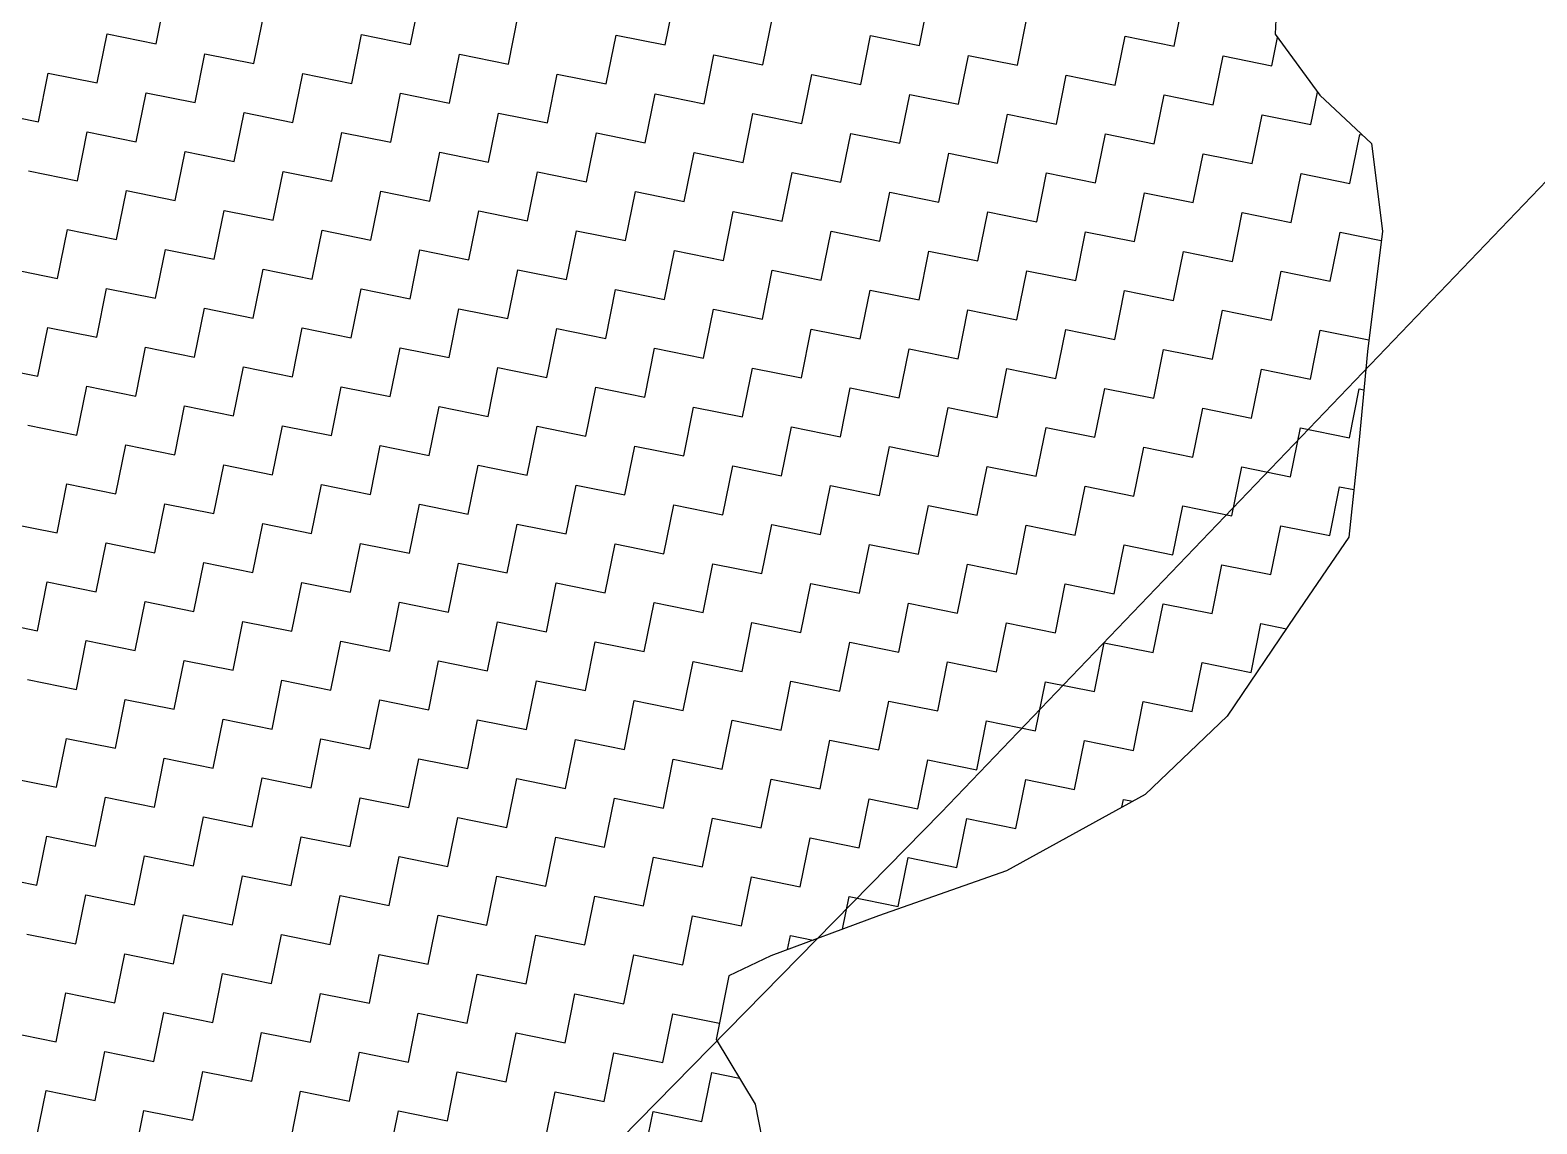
# Model space of a CAD drawing. Header units: metres. Extents: x 278801 to 279668, y 2074665 to 2075564.
# Drawn here: x 279405.75 to 279452.95, y 2075371.84 to 2075406.12 of the extents above; entities that cross this region are included whole.
import ezdxf

# ---------------------------------------------------------------- set-up
doc = ezdxf.new("R2010")
doc.units = ezdxf.units.M
doc.layers.add('POLY_HATCH', color=12, linetype='Continuous')
doc.layers.add('POLY_PARCEL', color=6, linetype='Continuous')

msp = doc.modelspace()

# ---------------------------------------------------------------- linework, layer by layer
at = {"layer": 'POLY_HATCH'}
for p, q in [((279444.841, 2075407.902), (279444.751, 2075405.989)), ((279444.751, 2075405.989), (279446.147, 2075404.073)), ((279446.147, 2075404.073), (279447.772, 2075402.557)), ((279447.772, 2075402.557), (279448.109, 2075399.816)), ((279448.109, 2075399.816), (279447.644, 2075396.049)), ((279447.644, 2075396.049), (279447.382, 2075393.28)), ((279447.382, 2075393.28), (279447.061, 2075390.227)), ((279447.061, 2075390.227), (279445.371, 2075387.747)), ((279445.371, 2075387.747), (279443.252, 2075384.611)), ((279443.252, 2075384.611), (279440.676, 2075382.162)), ((279440.676, 2075382.162), (279436.33, 2075379.774)), ((279436.33, 2075379.774), (279432.329, 2075378.356)), ((279432.329, 2075378.356), (279428.957, 2075377.107)), ((279428.957, 2075377.107), (279427.642, 2075376.482)), ((279427.642, 2075376.482), (279427.238, 2075374.485)), ((279427.238, 2075374.485), (279428.462, 2075372.455)), ((279428.462, 2075372.455), (279428.829, 2075370.599))]:
    msp.add_line(p, q, dxfattribs=at)
at = {"layer": 'POLY_HATCH', "linetype": 'Continuous'}
for p, q in [((279409.694, 2075405.684), (279410.004, 2075407.217)), ((279417.667, 2075405.667), (279417.977, 2075407.2)), ((279425.639, 2075405.65), (279425.949, 2075407.183)), ((279433.612, 2075405.633), (279433.922, 2075407.166)), ((279441.584, 2075405.616), (279441.894, 2075407.149)), ((279412.759, 2075405.064), (279413.069, 2075406.597)), ((279420.732, 2075405.047), (279421.042, 2075406.58)), ((279428.704, 2075405.03), (279429.014, 2075406.563)), ((279436.677, 2075405.014), (279436.987, 2075406.546)), ((279407.852, 2075404.461), (279408.162, 2075405.994)), ((279408.162, 2075405.994), (279409.694, 2075405.684)), ((279415.824, 2075404.445), (279416.134, 2075405.977)), ((279416.134, 2075405.977), (279417.667, 2075405.667)), ((279423.797, 2075404.428), (279424.107, 2075405.96)), ((279424.107, 2075405.96), (279425.639, 2075405.65)), ((279431.769, 2075404.411), (279432.079, 2075405.943)), ((279432.079, 2075405.943), (279433.612, 2075405.633)), ((279439.742, 2075404.394), (279440.052, 2075405.926)), ((279440.052, 2075405.926), (279441.584, 2075405.616)), ((279444.649, 2075404.997), (279444.828, 2075405.883)), ((279410.917, 2075403.842), (279411.227, 2075405.374)), ((279411.227, 2075405.374), (279412.759, 2075405.064)), ((279418.889, 2075403.825), (279419.199, 2075405.357)), ((279419.199, 2075405.357), (279420.732, 2075405.047)), ((279426.862, 2075403.808), (279427.172, 2075405.34)), ((279427.172, 2075405.34), (279428.704, 2075405.03)), ((279434.834, 2075403.791), (279435.144, 2075405.323)), ((279435.144, 2075405.323), (279436.677, 2075405.014)), ((279442.807, 2075403.774), (279443.117, 2075405.307)), ((279443.117, 2075405.307), (279444.649, 2075404.997)), ((279406.01, 2075403.239), (279406.319, 2075404.771)), ((279406.319, 2075404.771), (279407.852, 2075404.461)), ((279413.982, 2075403.222), (279414.292, 2075404.754)), ((279414.292, 2075404.754), (279415.824, 2075404.445)), ((279421.954, 2075403.205), (279422.264, 2075404.738)), ((279422.264, 2075404.738), (279423.797, 2075404.428)), ((279429.927, 2075403.188), (279430.237, 2075404.721)), ((279430.237, 2075404.721), (279431.769, 2075404.411)), ((279437.899, 2075403.171), (279438.209, 2075404.704)), ((279438.209, 2075404.704), (279439.742, 2075404.394)), ((279409.075, 2075402.619), (279409.384, 2075404.152)), ((279409.384, 2075404.152), (279410.917, 2075403.842)), ((279417.047, 2075402.602), (279417.357, 2075404.135)), ((279417.357, 2075404.135), (279418.889, 2075403.825)), ((279425.019, 2075402.585), (279425.329, 2075404.118)), ((279425.329, 2075404.118), (279426.862, 2075403.808)), ((279432.992, 2075402.568), (279433.302, 2075404.101)), ((279433.302, 2075404.101), (279434.834, 2075403.791)), ((279445.872, 2075403.154), (279446.077, 2075404.169)), ((279440.964, 2075402.551), (279441.274, 2075404.084)), ((279441.274, 2075404.084), (279442.807, 2075403.774)), ((279404.477, 2075403.549), (279406.01, 2075403.239)), ((279412.14, 2075401.999), (279412.45, 2075403.532)), ((279412.45, 2075403.532), (279413.982, 2075403.222)), ((279420.112, 2075401.982), (279420.422, 2075403.515)), ((279420.422, 2075403.515), (279421.954, 2075403.205)), ((279428.085, 2075401.965), (279428.394, 2075403.498)), ((279428.394, 2075403.498), (279429.927, 2075403.188)), ((279436.057, 2075401.949), (279436.367, 2075403.481)), ((279436.367, 2075403.481), (279437.899, 2075403.171)), ((279444.029, 2075401.932), (279444.339, 2075403.464)), ((279444.339, 2075403.464), (279445.872, 2075403.154)), ((279407.232, 2075401.396), (279407.542, 2075402.929)), ((279407.542, 2075402.929), (279409.075, 2075402.619)), ((279415.205, 2075401.38), (279415.515, 2075402.912)), ((279415.515, 2075402.912), (279417.047, 2075402.602)), ((279423.177, 2075401.363), (279423.487, 2075402.895)), ((279423.487, 2075402.895), (279425.019, 2075402.585)), ((279431.15, 2075401.346), (279431.459, 2075402.878)), ((279431.459, 2075402.878), (279432.992, 2075402.568)), ((279439.122, 2075401.329), (279439.432, 2075402.861)), ((279439.432, 2075402.861), (279440.964, 2075402.551)), ((279447.094, 2075401.312), (279447.404, 2075402.844)), ((279447.404, 2075402.844), (279447.48, 2075402.829)), ((279410.297, 2075400.777), (279410.607, 2075402.309)), ((279410.607, 2075402.309), (279412.14, 2075401.999)), ((279418.27, 2075400.76), (279418.58, 2075402.292)), ((279418.58, 2075402.292), (279420.112, 2075401.982)), ((279426.242, 2075400.743), (279426.552, 2075402.275)), ((279426.552, 2075402.275), (279428.085, 2075401.965)), ((279434.215, 2075400.726), (279434.524, 2075402.258)), ((279434.524, 2075402.258), (279436.057, 2075401.949)), ((279442.187, 2075400.709), (279442.497, 2075402.242)), ((279442.497, 2075402.242), (279444.029, 2075401.932)), ((279405.7, 2075401.706), (279407.232, 2075401.396)), ((279413.362, 2075400.157), (279413.672, 2075401.689)), ((279413.672, 2075401.689), (279415.205, 2075401.38)), ((279421.335, 2075400.14), (279421.645, 2075401.673)), ((279421.645, 2075401.673), (279423.177, 2075401.363)), ((279429.307, 2075400.123), (279429.617, 2075401.656)), ((279429.617, 2075401.656), (279431.15, 2075401.346)), ((279437.28, 2075400.106), (279437.589, 2075401.639)), ((279437.589, 2075401.639), (279439.122, 2075401.329)), ((279445.252, 2075400.089), (279445.562, 2075401.622)), ((279445.562, 2075401.622), (279447.094, 2075401.312)), ((279408.455, 2075399.554), (279408.765, 2075401.087)), ((279408.765, 2075401.087), (279410.297, 2075400.777)), ((279416.427, 2075399.537), (279416.737, 2075401.07)), ((279416.737, 2075401.07), (279418.27, 2075400.76)), ((279424.4, 2075399.52), (279424.71, 2075401.053)), ((279424.71, 2075401.053), (279426.242, 2075400.743)), ((279432.372, 2075399.503), (279432.682, 2075401.036)), ((279432.682, 2075401.036), (279434.215, 2075400.726)), ((279440.345, 2075399.486), (279440.654, 2075401.019)), ((279440.654, 2075401.019), (279442.187, 2075400.709)), ((279411.52, 2075398.934), (279411.83, 2075400.467)), ((279411.83, 2075400.467), (279413.362, 2075400.157)), ((279419.492, 2075398.917), (279419.802, 2075400.45)), ((279419.802, 2075400.45), (279421.335, 2075400.14)), ((279427.465, 2075398.9), (279427.775, 2075400.433)), ((279427.775, 2075400.433), (279429.307, 2075400.123)), ((279435.437, 2075398.884), (279435.747, 2075400.416)), ((279435.747, 2075400.416), (279437.28, 2075400.106)), ((279443.41, 2075398.867), (279443.72, 2075400.399)), ((279443.72, 2075400.399), (279445.252, 2075400.089)), ((279406.612, 2075398.331), (279406.922, 2075399.864)), ((279406.922, 2075399.864), (279408.455, 2075399.554)), ((279414.585, 2075398.315), (279414.895, 2075399.847)), ((279414.895, 2075399.847), (279416.427, 2075399.537)), ((279422.557, 2075398.298), (279422.867, 2075399.83)), ((279422.867, 2075399.83), (279424.4, 2075399.52)), ((279430.53, 2075398.281), (279430.84, 2075399.813)), ((279430.84, 2075399.813), (279432.372, 2075399.503)), ((279438.502, 2075398.264), (279438.812, 2075399.796)), ((279438.812, 2075399.796), (279440.345, 2075399.486)), ((279446.475, 2075398.247), (279446.785, 2075399.779)), ((279446.785, 2075399.779), (279448.072, 2075399.519)), ((279409.677, 2075397.712), (279409.987, 2075399.244)), ((279409.987, 2075399.244), (279411.52, 2075398.934)), ((279417.65, 2075397.695), (279417.96, 2075399.227)), ((279417.96, 2075399.227), (279419.492, 2075398.917)), ((279425.622, 2075397.678), (279425.932, 2075399.21)), ((279425.932, 2075399.21), (279427.465, 2075398.9)), ((279433.595, 2075397.661), (279433.905, 2075399.193)), ((279433.905, 2075399.193), (279435.437, 2075398.884)), ((279441.567, 2075397.644), (279441.877, 2075399.176)), ((279441.877, 2075399.176), (279443.41, 2075398.867)), ((279405.08, 2075398.641), (279406.612, 2075398.331)), ((279412.742, 2075397.092), (279413.052, 2075398.624)), ((279413.052, 2075398.624), (279414.585, 2075398.315)), ((279420.715, 2075397.075), (279421.025, 2075398.607)), ((279421.025, 2075398.607), (279422.557, 2075398.298)), ((279428.687, 2075397.058), (279428.997, 2075398.591)), ((279428.997, 2075398.591), (279430.53, 2075398.281)), ((279436.66, 2075397.041), (279436.97, 2075398.574)), ((279436.97, 2075398.574), (279438.502, 2075398.264)), ((279444.632, 2075397.024), (279444.942, 2075398.557)), ((279444.942, 2075398.557), (279446.475, 2075398.247)), ((279407.835, 2075396.489), (279408.145, 2075398.022)), ((279408.145, 2075398.022), (279409.677, 2075397.712)), ((279415.807, 2075396.472), (279416.117, 2075398.005)), ((279416.117, 2075398.005), (279417.65, 2075397.695)), ((279423.78, 2075396.455), (279424.09, 2075397.988)), ((279424.09, 2075397.988), (279425.622, 2075397.678)), ((279431.752, 2075396.438), (279432.062, 2075397.971)), ((279432.062, 2075397.971), (279433.595, 2075397.661)), ((279439.725, 2075396.421), (279440.035, 2075397.954)), ((279440.035, 2075397.954), (279441.567, 2075397.644)), ((279410.9, 2075395.869), (279411.21, 2075397.402)), ((279411.21, 2075397.402), (279412.742, 2075397.092)), ((279418.873, 2075395.852), (279419.182, 2075397.385)), ((279419.182, 2075397.385), (279420.715, 2075397.075)), ((279426.845, 2075395.835), (279427.155, 2075397.368)), ((279427.155, 2075397.368), (279428.687, 2075397.058)), ((279434.817, 2075395.818), (279435.127, 2075397.351)), ((279435.127, 2075397.351), (279436.66, 2075397.041)), ((279442.79, 2075395.802), (279443.1, 2075397.334)), ((279443.1, 2075397.334), (279444.632, 2075397.024)), ((279405.993, 2075395.266), (279406.303, 2075396.799)), ((279406.303, 2075396.799), (279407.835, 2075396.489)), ((279413.965, 2075395.249), (279414.275, 2075396.782)), ((279414.275, 2075396.782), (279415.807, 2075396.472)), ((279421.938, 2075395.233), (279422.247, 2075396.765)), ((279422.247, 2075396.765), (279423.78, 2075396.455)), ((279429.91, 2075395.216), (279430.22, 2075396.748)), ((279430.22, 2075396.748), (279431.752, 2075396.438)), ((279437.882, 2075395.199), (279438.192, 2075396.731)), ((279438.192, 2075396.731), (279439.725, 2075396.421)), ((279445.855, 2075395.182), (279446.165, 2075396.714)), ((279446.165, 2075396.714), (279447.689, 2075396.406)), ((279409.058, 2075394.647), (279409.368, 2075396.179)), ((279409.368, 2075396.179), (279410.9, 2075395.869)), ((279417.03, 2075394.63), (279417.34, 2075396.162)), ((279417.34, 2075396.162), (279418.873, 2075395.852)), ((279425.003, 2075394.613), (279425.312, 2075396.145)), ((279425.312, 2075396.145), (279426.845, 2075395.835)), ((279432.975, 2075394.596), (279433.285, 2075396.128)), ((279433.285, 2075396.128), (279434.817, 2075395.818)), ((279440.947, 2075394.579), (279441.257, 2075396.111)), ((279441.257, 2075396.111), (279442.79, 2075395.802)), ((279404.46, 2075395.576), (279405.993, 2075395.266)), ((279412.123, 2075394.027), (279412.433, 2075395.559)), ((279412.433, 2075395.559), (279413.965, 2075395.249)), ((279420.095, 2075394.01), (279420.405, 2075395.542)), ((279420.405, 2075395.542), (279421.938, 2075395.233)), ((279428.068, 2075393.993), (279428.377, 2075395.526)), ((279428.377, 2075395.526), (279429.91, 2075395.216)), ((279436.04, 2075393.976), (279436.35, 2075395.509)), ((279436.35, 2075395.509), (279437.882, 2075395.199)), ((279444.012, 2075393.959), (279444.322, 2075395.492)), ((279444.322, 2075395.492), (279445.855, 2075395.182)), ((279407.215, 2075393.424), (279407.525, 2075394.957)), ((279407.525, 2075394.957), (279409.058, 2075394.647)), ((279415.188, 2075393.407), (279415.498, 2075394.94)), ((279415.498, 2075394.94), (279417.03, 2075394.63)), ((279423.16, 2075393.39), (279423.47, 2075394.923)), ((279423.47, 2075394.923), (279425.003, 2075394.613)), ((279431.133, 2075393.373), (279431.442, 2075394.906)), ((279431.442, 2075394.906), (279432.975, 2075394.596)), ((279439.105, 2075393.356), (279439.415, 2075394.889)), ((279439.415, 2075394.889), (279440.947, 2075394.579)), ((279447.077, 2075393.339), (279447.387, 2075394.872)), ((279447.387, 2075394.872), (279447.53, 2075394.843)), ((279410.28, 2075392.804), (279410.59, 2075394.337)), ((279410.59, 2075394.337), (279412.123, 2075394.027)), ((279418.253, 2075392.787), (279418.563, 2075394.32)), ((279418.563, 2075394.32), (279420.095, 2075394.01)), ((279426.225, 2075392.77), (279426.535, 2075394.303)), ((279426.535, 2075394.303), (279428.068, 2075393.993)), ((279434.198, 2075392.753), (279434.508, 2075394.286)), ((279434.508, 2075394.286), (279436.04, 2075393.976)), ((279442.17, 2075392.737), (279442.48, 2075394.269)), ((279442.48, 2075394.269), (279444.012, 2075393.959)), ((279405.683, 2075393.734), (279407.215, 2075393.424)), ((279413.345, 2075392.184), (279413.655, 2075393.717)), ((279413.655, 2075393.717), (279415.188, 2075393.407)), ((279421.318, 2075392.168), (279421.628, 2075393.7)), ((279421.628, 2075393.7), (279423.16, 2075393.39)), ((279429.29, 2075392.151), (279429.6, 2075393.683)), ((279429.6, 2075393.683), (279431.133, 2075393.373)), ((279437.263, 2075392.134), (279437.573, 2075393.666)), ((279437.573, 2075393.666), (279439.105, 2075393.356)), ((279445.235, 2075392.117), (279445.545, 2075393.649)), ((279445.545, 2075393.649), (279447.077, 2075393.339)), ((279408.438, 2075391.582), (279408.748, 2075393.114)), ((279408.748, 2075393.114), (279410.28, 2075392.804)), ((279416.41, 2075391.565), (279416.72, 2075393.097)), ((279416.72, 2075393.097), (279418.253, 2075392.787)), ((279424.383, 2075391.548), (279424.693, 2075393.08)), ((279424.693, 2075393.08), (279426.225, 2075392.77)), ((279432.355, 2075391.531), (279432.665, 2075393.063)), ((279432.665, 2075393.063), (279434.198, 2075392.753)), ((279440.328, 2075391.514), (279440.638, 2075393.046)), ((279440.638, 2075393.046), (279442.17, 2075392.737)), ((279411.503, 2075390.962), (279411.813, 2075392.494)), ((279411.813, 2075392.494), (279413.345, 2075392.184)), ((279419.475, 2075390.945), (279419.785, 2075392.477)), ((279419.785, 2075392.477), (279421.318, 2075392.168)), ((279427.448, 2075390.928), (279427.758, 2075392.461)), ((279427.758, 2075392.461), (279429.29, 2075392.151)), ((279435.42, 2075390.911), (279435.73, 2075392.444)), ((279435.73, 2075392.444), (279437.263, 2075392.134)), ((279443.393, 2075390.894), (279443.703, 2075392.427)), ((279443.703, 2075392.427), (279445.235, 2075392.117)), ((279406.595, 2075390.359), (279406.905, 2075391.892)), ((279406.905, 2075391.892), (279408.438, 2075391.582)), ((279414.568, 2075390.342), (279414.878, 2075391.875)), ((279414.878, 2075391.875), (279416.41, 2075391.565)), ((279422.54, 2075390.325), (279422.85, 2075391.858)), ((279422.85, 2075391.858), (279424.383, 2075391.548)), ((279430.513, 2075390.308), (279430.823, 2075391.841)), ((279430.823, 2075391.841), (279432.355, 2075391.531)), ((279438.485, 2075390.291), (279438.795, 2075391.824)), ((279438.795, 2075391.824), (279440.328, 2075391.514)), ((279446.458, 2075390.274), (279446.768, 2075391.807)), ((279446.768, 2075391.807), (279447.218, 2075391.716)), ((279409.661, 2075389.739), (279409.97, 2075391.272)), ((279409.97, 2075391.272), (279411.503, 2075390.962)), ((279417.633, 2075389.722), (279417.943, 2075391.255)), ((279417.943, 2075391.255), (279419.475, 2075390.945)), ((279425.605, 2075389.705), (279425.915, 2075391.238)), ((279425.915, 2075391.238), (279427.448, 2075390.928)), ((279433.578, 2075389.688), (279433.888, 2075391.221)), ((279433.888, 2075391.221), (279435.42, 2075390.911)), ((279441.55, 2075389.672), (279441.86, 2075391.204)), ((279441.86, 2075391.204), (279443.393, 2075390.894)), ((279405.063, 2075390.669), (279406.595, 2075390.359)), ((279412.726, 2075389.119), (279413.035, 2075390.652)), ((279413.035, 2075390.652), (279414.568, 2075390.342)), ((279420.698, 2075389.103), (279421.008, 2075390.635)), ((279421.008, 2075390.635), (279422.54, 2075390.325)), ((279428.67, 2075389.086), (279428.98, 2075390.618)), ((279428.98, 2075390.618), (279430.513, 2075390.308)), ((279436.643, 2075389.069), (279436.953, 2075390.601)), ((279436.953, 2075390.601), (279438.485, 2075390.291)), ((279444.615, 2075389.052), (279444.925, 2075390.584)), ((279444.925, 2075390.584), (279446.458, 2075390.274)), ((279407.818, 2075388.517), (279408.128, 2075390.049)), ((279408.128, 2075390.049), (279409.661, 2075389.739)), ((279415.791, 2075388.5), (279416.1, 2075390.032)), ((279416.1, 2075390.032), (279417.633, 2075389.722)), ((279423.763, 2075388.483), (279424.073, 2075390.015)), ((279424.073, 2075390.015), (279425.605, 2075389.705)), ((279431.735, 2075388.466), (279432.045, 2075389.998)), ((279432.045, 2075389.998), (279433.578, 2075389.688)), ((279439.708, 2075388.449), (279440.018, 2075389.981)), ((279440.018, 2075389.981), (279441.55, 2075389.672)), ((279410.883, 2075387.897), (279411.193, 2075389.429)), ((279411.193, 2075389.429), (279412.726, 2075389.119)), ((279418.856, 2075387.88), (279419.165, 2075389.412)), ((279419.165, 2075389.412), (279420.698, 2075389.103)), ((279426.828, 2075387.863), (279427.138, 2075389.395)), ((279427.138, 2075389.395), (279428.67, 2075389.086)), ((279434.8, 2075387.846), (279435.11, 2075389.379)), ((279435.11, 2075389.379), (279436.643, 2075389.069)), ((279442.773, 2075387.829), (279443.083, 2075389.362)), ((279443.083, 2075389.362), (279444.615, 2075389.052)), ((279405.976, 2075387.294), (279406.286, 2075388.826)), ((279406.286, 2075388.826), (279407.818, 2075388.517)), ((279413.948, 2075387.277), (279414.258, 2075388.81)), ((279414.258, 2075388.81), (279415.791, 2075388.5)), ((279421.921, 2075387.26), (279422.23, 2075388.793)), ((279422.23, 2075388.793), (279423.763, 2075388.483)), ((279429.893, 2075387.243), (279430.203, 2075388.776)), ((279430.203, 2075388.776), (279431.735, 2075388.466)), ((279437.865, 2075387.226), (279438.175, 2075388.759)), ((279438.175, 2075388.759), (279439.708, 2075388.449)), ((279409.041, 2075386.674), (279409.351, 2075388.207)), ((279409.351, 2075388.207), (279410.883, 2075387.897)), ((279417.013, 2075386.657), (279417.323, 2075388.19)), ((279417.323, 2075388.19), (279418.856, 2075387.88)), ((279424.986, 2075386.64), (279425.296, 2075388.173)), ((279425.296, 2075388.173), (279426.828, 2075387.863)), ((279432.958, 2075386.623), (279433.268, 2075388.156)), ((279433.268, 2075388.156), (279434.8, 2075387.846)), ((279440.931, 2075386.607), (279441.24, 2075388.139)), ((279441.24, 2075388.139), (279442.773, 2075387.829)), ((279404.443, 2075387.604), (279405.976, 2075387.294)), ((279412.106, 2075386.054), (279412.416, 2075387.587)), ((279412.416, 2075387.587), (279413.948, 2075387.277)), ((279420.078, 2075386.038), (279420.388, 2075387.57)), ((279420.388, 2075387.57), (279421.921, 2075387.26)), ((279428.051, 2075386.021), (279428.361, 2075387.553)), ((279428.361, 2075387.553), (279429.893, 2075387.243)), ((279436.023, 2075386.004), (279436.333, 2075387.536)), ((279436.333, 2075387.536), (279437.865, 2075387.226)), ((279443.996, 2075385.987), (279444.305, 2075387.519)), ((279444.305, 2075387.519), (279445.108, 2075387.357)), ((279407.198, 2075385.452), (279407.508, 2075386.984)), ((279407.508, 2075386.984), (279409.041, 2075386.674)), ((279415.171, 2075385.435), (279415.481, 2075386.967)), ((279415.481, 2075386.967), (279417.013, 2075386.657)), ((279423.143, 2075385.418), (279423.453, 2075386.95)), ((279423.453, 2075386.95), (279424.986, 2075386.64)), ((279431.116, 2075385.401), (279431.426, 2075386.933)), ((279431.426, 2075386.933), (279432.958, 2075386.623)), ((279439.088, 2075385.384), (279439.398, 2075386.916)), ((279439.398, 2075386.916), (279440.931, 2075386.607)), ((279410.263, 2075384.832), (279410.573, 2075386.364)), ((279410.573, 2075386.364), (279412.106, 2075386.054)), ((279418.236, 2075384.815), (279418.546, 2075386.347)), ((279418.546, 2075386.347), (279420.078, 2075386.038)), ((279426.208, 2075384.798), (279426.518, 2075386.33)), ((279426.518, 2075386.33), (279428.051, 2075386.021)), ((279434.181, 2075384.781), (279434.491, 2075386.314)), ((279434.491, 2075386.314), (279436.023, 2075386.004)), ((279442.153, 2075384.764), (279442.463, 2075386.297)), ((279442.463, 2075386.297), (279443.996, 2075385.987)), ((279405.666, 2075385.761), (279407.198, 2075385.452)), ((279413.328, 2075384.212), (279413.638, 2075385.745)), ((279413.638, 2075385.745), (279415.171, 2075385.435)), ((279421.301, 2075384.195), (279421.611, 2075385.728)), ((279421.611, 2075385.728), (279423.143, 2075385.418)), ((279429.273, 2075384.178), (279429.583, 2075385.711)), ((279429.583, 2075385.711), (279431.116, 2075385.401)), ((279437.246, 2075384.161), (279437.556, 2075385.694)), ((279437.556, 2075385.694), (279439.088, 2075385.384)), ((279408.421, 2075383.609), (279408.731, 2075385.142)), ((279408.731, 2075385.142), (279410.263, 2075384.832)), ((279416.393, 2075383.592), (279416.703, 2075385.125)), ((279416.703, 2075385.125), (279418.236, 2075384.815)), ((279424.366, 2075383.575), (279424.676, 2075385.108)), ((279424.676, 2075385.108), (279426.208, 2075384.798)), ((279432.338, 2075383.558), (279432.648, 2075385.091)), ((279432.648, 2075385.091), (279434.181, 2075384.781)), ((279440.311, 2075383.541), (279440.621, 2075385.074)), ((279440.621, 2075385.074), (279442.153, 2075384.764)), ((279411.486, 2075382.989), (279411.796, 2075384.522)), ((279411.796, 2075384.522), (279413.328, 2075384.212)), ((279419.458, 2075382.972), (279419.768, 2075384.505)), ((279419.768, 2075384.505), (279421.301, 2075384.195)), ((279427.431, 2075382.956), (279427.741, 2075384.488)), ((279427.741, 2075384.488), (279429.273, 2075384.178)), ((279435.403, 2075382.939), (279435.713, 2075384.471)), ((279435.713, 2075384.471), (279437.246, 2075384.161)), ((279406.579, 2075382.387), (279406.888, 2075383.919)), ((279406.888, 2075383.919), (279408.421, 2075383.609)), ((279414.551, 2075382.37), (279414.861, 2075383.902)), ((279414.861, 2075383.902), (279416.393, 2075383.592)), ((279422.523, 2075382.353), (279422.833, 2075383.885)), ((279422.833, 2075383.885), (279424.366, 2075383.575)), ((279430.496, 2075382.336), (279430.806, 2075383.868)), ((279430.806, 2075383.868), (279432.338, 2075383.558)), ((279438.468, 2075382.319), (279438.778, 2075383.851)), ((279438.778, 2075383.851), (279440.311, 2075383.541)), ((279409.644, 2075381.767), (279409.953, 2075383.299)), ((279409.953, 2075383.299), (279411.486, 2075382.989)), ((279417.616, 2075381.75), (279417.926, 2075383.282)), ((279417.926, 2075383.282), (279419.458, 2075382.972)), ((279425.588, 2075381.733), (279425.898, 2075383.265)), ((279425.898, 2075383.265), (279427.431, 2075382.956)), ((279433.561, 2075381.716), (279433.871, 2075383.249)), ((279433.871, 2075383.249), (279435.403, 2075382.939)), ((279405.046, 2075382.696), (279406.579, 2075382.387)), ((279412.709, 2075381.147), (279413.019, 2075382.68)), ((279413.019, 2075382.68), (279414.551, 2075382.37)), ((279420.681, 2075381.13), (279420.991, 2075382.663)), ((279420.991, 2075382.663), (279422.523, 2075382.353)), ((279428.654, 2075381.113), (279428.963, 2075382.646)), ((279428.963, 2075382.646), (279430.496, 2075382.336)), ((279436.626, 2075381.096), (279436.936, 2075382.629)), ((279436.936, 2075382.629), (279438.468, 2075382.319)), ((279407.801, 2075380.544), (279408.111, 2075382.077)), ((279408.111, 2075382.077), (279409.644, 2075381.767)), ((279415.774, 2075380.527), (279416.084, 2075382.06)), ((279416.084, 2075382.06), (279417.616, 2075381.75)), ((279423.746, 2075380.51), (279424.056, 2075382.043)), ((279424.056, 2075382.043), (279425.588, 2075381.733)), ((279431.719, 2075380.493), (279432.028, 2075382.026)), ((279432.028, 2075382.026), (279433.561, 2075381.716)), ((279439.951, 2075381.764), (279440.001, 2075382.009)), ((279440.001, 2075382.009), (279440.291, 2075381.95)), ((279410.866, 2075379.924), (279411.176, 2075381.457)), ((279411.176, 2075381.457), (279412.709, 2075381.147)), ((279418.839, 2075379.907), (279419.149, 2075381.44)), ((279419.149, 2075381.44), (279420.681, 2075381.13)), ((279426.811, 2075379.891), (279427.121, 2075381.423)), ((279427.121, 2075381.423), (279428.654, 2075381.113)), ((279434.784, 2075379.874), (279435.093, 2075381.406)), ((279435.093, 2075381.406), (279436.626, 2075381.096)), ((279405.959, 2075379.322), (279406.269, 2075380.854)), ((279406.269, 2075380.854), (279407.801, 2075380.544)), ((279413.931, 2075379.305), (279414.241, 2075380.837)), ((279414.241, 2075380.837), (279415.774, 2075380.527)), ((279421.904, 2075379.288), (279422.214, 2075380.82)), ((279422.214, 2075380.82), (279423.746, 2075380.51)), ((279429.876, 2075379.271), (279430.186, 2075380.803)), ((279430.186, 2075380.803), (279431.719, 2075380.493)), ((279438.157, 2075380.778), (279438.158, 2075380.786)), ((279438.158, 2075380.786), (279438.169, 2075380.784)), ((279409.024, 2075378.702), (279409.334, 2075380.234)), ((279409.334, 2075380.234), (279410.866, 2075379.924)), ((279416.996, 2075378.685), (279417.306, 2075380.217)), ((279417.306, 2075380.217), (279418.839, 2075379.907)), ((279424.969, 2075378.668), (279425.279, 2075380.2)), ((279425.279, 2075380.2), (279426.811, 2075379.891)), ((279432.941, 2075378.651), (279433.251, 2075380.183)), ((279433.251, 2075380.183), (279434.784, 2075379.874)), ((279404.426, 2075379.631), (279405.959, 2075379.322)), ((279412.089, 2075378.082), (279412.399, 2075379.614)), ((279412.399, 2075379.614), (279413.931, 2075379.305)), ((279420.061, 2075378.065), (279420.371, 2075379.598)), ((279420.371, 2075379.598), (279421.904, 2075379.288)), ((279428.034, 2075378.048), (279428.344, 2075379.581)), ((279428.344, 2075379.581), (279429.876, 2075379.271)), ((279407.181, 2075377.479), (279407.491, 2075379.012)), ((279407.491, 2075379.012), (279409.024, 2075378.702)), ((279415.154, 2075377.462), (279415.464, 2075378.995)), ((279415.464, 2075378.995), (279416.996, 2075378.685)), ((279423.126, 2075377.445), (279423.436, 2075378.978)), ((279423.436, 2075378.978), (279424.969, 2075378.668)), ((279431.202, 2075377.938), (279431.409, 2075378.961)), ((279431.409, 2075378.961), (279432.941, 2075378.651)), ((279410.246, 2075376.859), (279410.556, 2075378.392)), ((279410.556, 2075378.392), (279412.089, 2075378.082)), ((279418.219, 2075376.842), (279418.529, 2075378.375)), ((279418.529, 2075378.375), (279420.061, 2075378.065)), ((279426.191, 2075376.826), (279426.501, 2075378.358)), ((279426.501, 2075378.358), (279428.034, 2075378.048)), ((279405.649, 2075377.789), (279407.181, 2075377.479)), ((279413.311, 2075376.24), (279413.621, 2075377.772)), ((279413.621, 2075377.772), (279415.154, 2075377.462)), ((279421.284, 2075376.223), (279421.594, 2075377.755)), ((279421.594, 2075377.755), (279423.126, 2075377.445)), ((279429.478, 2075377.3), (279429.566, 2075377.738)), ((279429.566, 2075377.738), (279430.275, 2075377.595)), ((279408.404, 2075375.637), (279408.714, 2075377.169)), ((279408.714, 2075377.169), (279410.246, 2075376.859)), ((279416.376, 2075375.62), (279416.686, 2075377.152)), ((279416.686, 2075377.152), (279418.219, 2075376.842)), ((279424.349, 2075375.603), (279424.659, 2075377.135)), ((279424.659, 2075377.135), (279426.191, 2075376.826)), ((279411.469, 2075375.017), (279411.779, 2075376.549)), ((279411.779, 2075376.549), (279413.311, 2075376.24)), ((279419.442, 2075375), (279419.751, 2075376.533)), ((279419.751, 2075376.533), (279421.284, 2075376.223)), ((279406.562, 2075374.414), (279406.872, 2075375.947)), ((279406.872, 2075375.947), (279408.404, 2075375.637)), ((279414.534, 2075374.397), (279414.844, 2075375.93)), ((279414.844, 2075375.93), (279416.376, 2075375.62)), ((279422.507, 2075374.38), (279422.816, 2075375.913)), ((279422.816, 2075375.913), (279424.349, 2075375.603)), ((279409.627, 2075373.794), (279409.937, 2075375.327)), ((279409.937, 2075375.327), (279411.469, 2075375.017)), ((279417.599, 2075373.777), (279417.909, 2075375.31)), ((279417.909, 2075375.31), (279419.442, 2075375)), ((279425.572, 2075373.76), (279425.881, 2075375.293)), ((279425.881, 2075375.293), (279427.341, 2075374.998)), ((279405.029, 2075374.724), (279406.562, 2075374.414)), ((279412.692, 2075373.175), (279413.002, 2075374.707)), ((279413.002, 2075374.707), (279414.534, 2075374.397)), ((279420.664, 2075373.158), (279420.974, 2075374.69)), ((279420.974, 2075374.69), (279422.507, 2075374.38)), ((279407.784, 2075372.572), (279408.094, 2075374.104)), ((279408.094, 2075374.104), (279409.627, 2075373.794)), ((279415.757, 2075372.555), (279416.067, 2075374.087)), ((279416.067, 2075374.087), (279417.599, 2075373.777)), ((279423.729, 2075372.538), (279424.039, 2075374.07)), ((279424.039, 2075374.07), (279425.572, 2075373.76)), ((279410.849, 2075371.952), (279411.159, 2075373.484)), ((279411.159, 2075373.484), (279412.692, 2075373.175)), ((279418.822, 2075371.935), (279419.132, 2075373.468)), ((279419.132, 2075373.468), (279420.664, 2075373.158)), ((279426.794, 2075371.918), (279427.104, 2075373.451)), ((279427.104, 2075373.451), (279427.966, 2075373.276)), ((279405.942, 2075371.349), (279406.252, 2075372.882)), ((279406.252, 2075372.882), (279407.784, 2075372.572)), ((279413.914, 2075371.332), (279414.224, 2075372.865)), ((279414.224, 2075372.865), (279415.757, 2075372.555)), ((279421.887, 2075371.315), (279422.197, 2075372.848)), ((279422.197, 2075372.848), (279423.729, 2075372.538)), ((279409.007, 2075370.729), (279409.317, 2075372.262)), ((279409.317, 2075372.262), (279410.849, 2075371.952)), ((279416.979, 2075370.712), (279417.289, 2075372.245)), ((279417.289, 2075372.245), (279418.822, 2075371.935)), ((279424.952, 2075370.695), (279425.262, 2075372.228)), ((279425.262, 2075372.228), (279426.794, 2075371.918))]:
    msp.add_line(p, q, dxfattribs=at)
at = {"layer": 'POLY_PARCEL'}
for p, q in [((279454.291, 2075402.487), (279434.29, 2075381.6)), ((279434.29, 2075381.6), (279410.082, 2075356.937))]:
    msp.add_line(p, q, dxfattribs=at)

doc.saveas('drawing.dxf')
